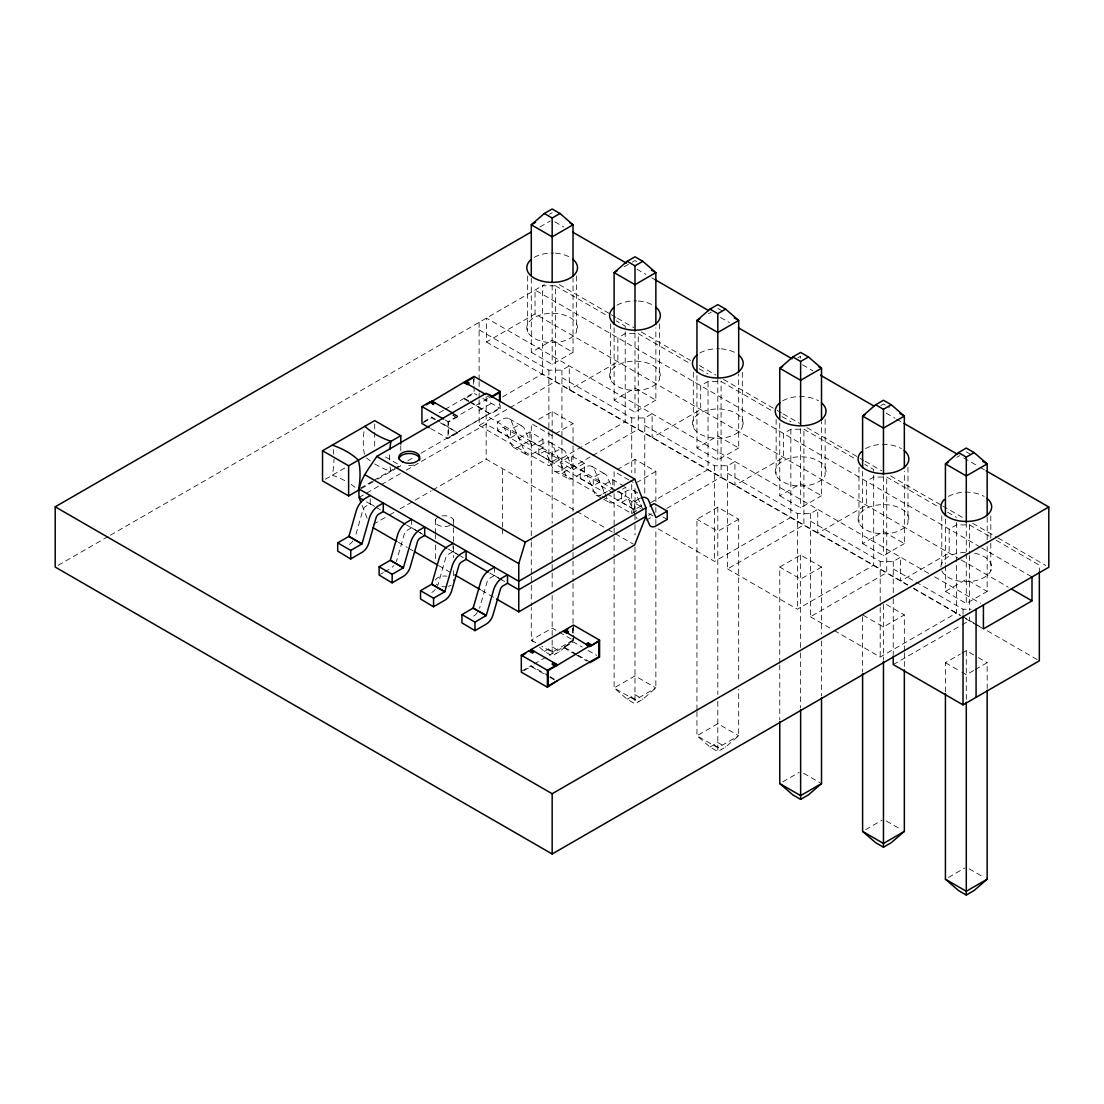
<?xml version="1.0" encoding="UTF-8"?>
<svg xmlns="http://www.w3.org/2000/svg" width="1104" height="1104" viewBox="0 0 1104 1104"><rect width="100%" height="100%" fill="white"/><g stroke="black" fill="none" stroke-linecap="round" stroke-linejoin="round"><path stroke-width="0.75" stroke-dasharray="5 3.75" d="M539.594 647.303L544.327 651.401L552.166 655.928L559.99 651.401L573.031 640.113L552.166 628.066L531.286 640.113L534.847 643.19M614.114 559.052L614.114 687.93L627.155 699.232L634.993 703.745L642.818 699.232L655.859 687.93L655.859 528.126M696.941 711.694L696.941 735.747L709.982 747.049L717.807 751.562L725.645 747.049L738.686 735.747L738.686 689.351M549.557 214.245L552.166 212.741M539.897 226.969L550.344 220.952M58.181 565.331L108.896 536.061M110.386 535.205L544.382 284.639M928.685 573.404L486.45 318.076L486.45 341.992L535.04 313.936L959.528 559.01M624.16 266.809L628.466 264.325M632.371 262.062L634.993 260.558L637.974 262.283M531.286 278.222L531.286 352.328L552.166 340.28L573.031 352.328L573.031 278.222M423.881 421.604L431.705 417.091L436.052 419.603M439.116 412.813L443.56 410.246M445.036 409.391L473.437 392.983M325.321 479.26L345.649 467.516M423.315 422.68L431.705 417.836L434.603 419.506M468.662 400.766L464.315 398.254L464.315 399.013L474.099 393.369L476.997 395.039M452.902 415.021L456.159 417.657L452.902 415.021L454.531 414.069L457.787 415.96L490.397 397.136M452.902 415.766L454.531 414.828L457.787 416.705L457.787 415.96M445.105 419.934L448.003 421.604L456.159 416.898M457.787 416.705L448.666 421.976L448.666 437.419L499.532 408.052L499.532 402.905M531.286 352.328L552.166 364.375L573.031 352.328M479.122 410.426L493.833 401.925M502.651 396.833L542.381 373.897L907.516 584.706M479.122 329.848L548.895 370.13L561.936 370.13L569.278 365.893L569.278 389.809L617.867 361.753L617.867 337.852L625.209 333.615L638.25 333.615L690.207 363.616M360.47 488.147L372.296 481.316M373.773 480.461L392.996 469.366M394.473 468.51L401.87 464.246M407.79 460.823L415.173 456.559M421.093 453.151L486.16 415.573L616.336 490.742M361.367 488.575L376.188 480.019M377.665 479.164L395.204 469.034M396.598 468.234L400.793 465.805L383.392 455.773M430.615 428.504L448.003 438.55L457.787 432.906L437.501 420.431M470.111 402.367L490.397 414.069L500.181 408.425L500.181 405.044M479.122 399.869L479.122 425.482L508.461 408.535M509.938 407.693L555.422 381.432L555.422 285.784L542.381 285.784L542.381 373.897M358.979 497.518L379.693 485.567M381.17 484.711L400.393 473.602M406.3 470.194L486.16 424.088L605.627 493.06M370.24 498.815L370.24 503.783L365.686 506.405A4.375 2.525 -60 0 0 362.802 510.324L355.557 535.675A9.977 5.755 -60 0 1 355.267 536.585M497.407 430.588L510.448 437.888L510.448 429.608L516.023 426.434A14.545 8.39 -60 0 1 524.138 428.131L531.797 445.933L518.659 438.385L511.097 420.596A14.545 8.39 -60 0 0 502.982 418.913L497.407 422.073L497.407 430.588L501.961 427.952A4.099 2.374 -60 0 1 504.652 428.518L511.897 445.505A10.24 5.92 -60 0 0 518.645 446.913L530.017 440.33M708.423 313.798L711.293 312.142M538.738 419.299L552.166 411.557L573.031 423.605L573.031 444.222M510.448 437.888L515.002 435.266A4.375 2.525 -60 0 1 517.886 435.859L525.131 452.847A9.977 5.755 -60 0 0 531.686 454.213L542.989 447.686L542.989 439.392L529.948 431.871L518.659 438.385M373.207 524.372L388.07 515.789M389.56 514.933L394.018 512.366M399.965 508.93L431.167 490.907M432.658 490.052L486.16 459.167L575.281 510.614M542.989 439.392L531.7 445.906M555.146 433.927L573.031 423.605M614.114 327.764L614.114 400.145L634.993 388.097L655.859 400.145L655.859 327.764M411.654 519.404L411.654 527.698L407.1 530.32A4.375 2.525 -60 0 0 404.216 534.239L396.971 559.59A9.977 5.755 -60 0 1 396.336 561.412M538.821 454.489L551.862 461.803L551.862 453.509L557.437 450.349A14.545 8.39 -60 0 1 565.552 452.033L573.211 469.835L560.073 462.286L571.361 455.773L584.402 463.307L584.402 471.587L573.1 478.115A9.977 5.755 -60 0 1 566.545 476.749L552.511 444.498A14.545 8.39 -60 0 0 544.396 442.814L538.821 445.988L538.821 454.489L543.375 451.867A4.099 2.374 -60 0 1 546.066 452.433L553.311 469.421A10.24 5.92 -60 0 0 560.059 470.815L571.43 464.246M614.114 400.145L634.993 412.192L655.859 400.145M551.862 461.803L556.416 459.167A4.375 2.525 -60 0 1 559.286 459.775M479.122 425.482L548.895 465.778L625.209 421.714L625.209 326.08L616.294 320.933M561.936 377.665L631.723 417.947L644.764 417.947L652.105 413.724L652.105 437.626L700.695 409.57L700.695 385.669L708.037 381.432L721.078 381.432L773.035 411.433M380.521 574.246L383.35 572.603M384.758 571.789L390.416 568.532A9.977 5.755 -60 0 0 393.783 565.593M561.936 439.599L561.936 473.299L591.289 456.366M592.751 455.51L638.25 429.249L638.25 333.615M584.402 463.307L573.114 469.821M453.068 543.32L453.068 551.6L448.514 554.236A4.375 2.525 -60 0 0 445.63 558.141L438.385 583.505A9.977 5.755 -60 0 1 437.75 585.313A9.356 5.41 0 0 1 435.445 582.802M613.079 492.895L601.487 486.202L593.924 468.413A14.545 8.39 -60 0 0 585.81 466.73L580.235 469.89L580.235 478.405L584.789 475.783A4.099 2.374 -60 0 1 587.48 476.335L594.725 493.322A10.24 5.92 -60 0 0 601.473 494.73M798.026 357.71L800.635 356.206L800.635 359.642M617.095 469.697L634.993 459.374L655.859 471.422L655.859 505.784M580.235 478.405L593.276 485.705L597.83 483.083A4.375 2.525 -60 0 1 600.7 483.676L607.959 500.664A9.977 5.755 -60 0 0 614.514 502.03L625.816 495.503L625.816 487.223L617.481 492.039M624.367 486.381L612.775 479.688L601.487 486.202M602.881 493.916L612.844 488.161M655.859 471.422L634.993 483.469L630.508 480.889M696.941 375.581L696.941 447.962L717.807 435.914L738.686 447.962L738.686 373.856M494.468 567.221L494.468 575.515L489.928 578.137A4.375 2.525 -60 0 0 487.043 582.056L479.798 607.407A9.977 5.755 -60 0 1 479.509 608.318M642.928 509.993L635.338 492.329A14.545 8.39 -60 0 0 627.224 490.631L621.649 493.805L621.649 502.32L626.203 499.684A4.099 2.374 -60 0 1 628.894 500.25L636.139 517.238A10.24 5.92 -60 0 0 637.229 518.77M696.941 447.962L717.807 460.009L738.686 447.962M621.649 502.32L634.69 509.62L639.244 506.984A4.375 2.525 -60 0 1 641.659 506.943M602.025 496.455L631.723 513.595L640.527 508.516M650.656 502.665L708.037 469.545L708.037 379.017M644.764 425.482L714.55 465.778L727.591 465.778L734.933 461.541L734.933 485.443L783.523 457.401L783.523 433.486L790.85 429.249L803.905 429.249L855.862 459.25M648.531 515.375L651.36 513.733M646.24 520.274L652.105 516.893M666.775 508.42L721.078 477.066L721.078 381.432M880.854 405.527L883.462 404.023L889.424 407.459M696.941 709.982L696.941 519.239L717.807 507.191L738.686 519.239L738.686 682.479M738.686 519.239L717.807 531.286L696.941 519.239M779.769 423.398L779.769 495.779L800.635 483.731L821.514 495.779L821.514 421.673M544.327 651.401L552.166 646.889L559.99 651.401M779.769 495.779L800.635 507.826L821.514 495.779M573.031 640.113L552.166 652.16L541.719 646.13M521.957 671.025L531.093 665.753L548.481 675.786M534.06 664.042L572.838 641.645L572.838 638.222M524.11 670.542L531.093 666.499L548.481 676.545M576.743 654.451L563.702 646.916L563.702 647.675L573.487 642.031L582.181 647.041M658.136 528.844L714.55 561.412L790.85 517.362L790.85 428.545M727.591 473.299L797.378 513.595L810.419 513.595L817.76 509.358L817.76 533.26L866.35 505.218L866.35 481.303L873.678 477.066L886.733 477.066L938.69 507.067M727.591 465.778L727.591 568.946L803.905 524.883L803.905 429.249M956.906 457.263L959.776 455.607M779.769 663.283L779.769 567.056L800.635 555.008L821.514 567.056L821.514 634.082M821.514 567.056L800.635 579.117L779.769 567.056M862.597 471.215L862.597 543.596L883.462 531.548L904.342 543.596L904.342 471.215M627.155 699.232L634.993 694.706L642.818 699.232M862.597 543.596L883.462 555.657L904.342 543.596M727.591 568.946L797.378 609.229L873.678 565.179L873.678 469.531L864.777 464.398M810.419 521.129L880.205 561.412L893.246 561.412L900.588 557.175L900.588 581.09L949.178 553.035L949.178 529.12L956.506 524.883L969.56 524.883L990.343 536.889M810.419 513.595L810.419 616.763L886.733 572.714L886.733 477.066M904.342 650.96L904.342 614.887L883.462 626.934L862.597 614.887M945.424 565.565L945.424 591.427L966.29 579.379L987.169 591.427L987.169 541.443M709.982 747.049L717.807 742.523L725.645 747.049M945.424 591.427L966.29 603.474L987.169 591.427M834.182 630.481L880.205 657.046L956.506 612.996L956.506 563.468M893.246 664.58L960.756 625.609M962.219 624.767L969.56 620.531L969.56 617.108M945.424 691.918L945.424 662.704L960.328 654.092M961.819 653.237L966.29 650.656L976.723 656.673M973.742 670.445L966.29 674.751L961.819 672.17M975.232 669.59L987.169 662.704L987.169 688.468M782.75 781.853L799.144 772.386M865.577 829.67L881.972 820.203M948.405 877.487L964.799 868.02M640.265 498.166L634.69 501.34L634.69 509.62M893.246 568.946L963.033 609.229L971.189 609.229M504.031 427.772L517.21 435.059M545.445 451.674L558.624 458.974M586.859 475.589L600.038 482.876M628.273 499.491L641.452 506.791M513.457 447.382L526.649 454.669M554.87 471.298L568.063 478.584M596.284 495.199L602.149 498.442M603.612 499.256L609.477 502.486M542.989 447.686L529.948 440.372L529.948 431.871M584.402 471.587L571.361 464.287L571.361 455.773M618.571 491.446L625.816 495.503M662.883 516.976L667.23 519.418M717.807 308.375L722.292 310.969M966.29 451.84L970.761 454.42M554.815 221.807L563.771 226.982M636.898 269.197L645.854 274.372M651.829 277.808L654.81 279.533M720.47 317.455L729.427 322.616M802.553 364.844L812.999 370.875M886.126 413.089L895.082 418.264M896.572 419.12L902.548 422.57M963.737 457.898L978.655 466.509M980.145 467.365L984.63 469.959M559.3 284.639L610.043 313.936M611.533 314.792L616.004 317.386M617.495 318.242L633.917 327.722M641.383 332.028L690.621 360.456M699.577 365.631L715.999 375.112M723.465 379.417L775.698 409.57M777.188 410.44L781.66 413.02M783.15 413.876L799.572 423.356M807.038 427.662L863.742 460.409M865.232 461.279L881.654 470.746M890.611 475.921L941.353 505.218M942.844 506.074L965.227 519.004M972.693 523.31L996.567 537.096M998.057 537.952L1045.819 565.524M555.422 285.784L607.393 315.799M699.122 368.75L708.037 373.897M781.949 416.581L790.85 421.714M947.605 512.215L956.506 517.362M996.277 540.311L1039.333 565.179L1039.333 572.714M980.228 547.06L535.04 290.021L535.04 313.936M981.718 547.915L1032.005 576.95M961.004 559.866L1008.338 587.19M934.605 576.812L980.449 603.281M913.45 588.142L960.853 615.508M962.302 616.349L974.004 623.098M975.494 623.953L981.428 627.389M987.376 630.812L1037.857 659.957M486.45 341.992L907.985 585.355M913.891 588.777L959.749 615.245M965.669 618.654L977.495 625.485M978.972 626.341L983.416 628.907M886.443 604.55L904.342 614.887M978.213 657.542L987.169 662.704M487.14 396.005L490.397 397.882M552.166 435.652L531.286 423.605L531.286 540.449M629.018 480.033L614.114 471.422L614.114 486.892M945.424 662.704L960.328 671.301M482.793 398.378L500.181 408.425M509.303 418.761L522.344 426.296M550.717 442.676L563.758 450.211M592.13 466.578L605.171 474.113M633.544 490.493L637.891 493.005M470.111 401.608L490.397 414.069M464.315 399.013L468.662 401.525M617.812 491.597L641.728 505.397M648.697 513.457L653.14 515.982M607.117 493.93L635.49 510.31M561.936 473.299L600.548 495.586M810.419 616.763L832.692 629.625M440.399 422.86L457.787 432.906M576.771 511.469L606.469 528.623M607.959 529.478L613.893 532.915M615.383 533.77L633.213 544.065M366.418 501.796L373.842 506.087M406.52 524.952L418.402 531.811M419.879 532.666L422.86 534.391M448.1 548.964L459.982 555.823M489.693 572.976L501.575 579.835M803.615 773.242L820.024 782.708M886.443 821.059L901.361 829.67M969.271 868.876L984.175 877.487M587.977 650.394L596.671 655.417M398.461 542.381L407.362 547.529M408.853 548.384L413.31 550.965M438.564 565.538L453.413 574.121M481.634 590.405L495.006 598.133M578.192 655.293L589.784 661.986M563.702 647.675L575.294 654.368M576.743 655.21L586.886 661.061M548.246 649.152L556.071 653.665M631.074 696.969L638.899 701.482M713.902 744.786L721.726 749.312M535.757 642.694L531.286 640.113L531.286 607.462M549.93 676.628L554.277 679.139M549.93 677.373L554.277 679.885M494.468 575.515L498.829 578.096M500.278 578.965L504.625 581.546M453.068 551.6L463.211 557.63M411.654 527.698L416.001 530.279M417.45 531.134L421.797 533.729M370.24 503.783L374.587 506.363M376.036 507.233L380.383 509.813M613.907 492.067L606.965 475.948A14.545 8.39 -60 0 0 598.851 474.251L593.276 477.425L593.276 485.705M362.112 505.453L367.108 518.149M990.799 515.761L990.799 541.581M990.799 543.306L990.799 570.851M987.169 517.321L987.169 539.718M969.56 524.883L969.56 553.918M969.56 555.629L969.56 610.277M966.29 522.468L966.29 551.793M966.29 553.49L966.29 603.474M966.29 650.656L966.29 700.488M963.033 609.229L963.033 614.348M956.506 522.482L956.506 561.757M945.424 519.032L945.424 563.84M941.795 515.761L941.795 565.69M907.971 467.254L907.971 523.034A25.364 14.642 0 0 1 865.536 529.589A25.364 14.642 0 0 1 876.907 505.094A25.364 14.642 0 0 1 907.971 523.034M904.342 652.685L904.342 668.155M893.246 561.412L893.246 596.988M893.246 598.685L893.246 654.548M883.462 476.376L883.462 555.657M883.462 604.55L883.462 659.571M880.205 561.412L880.205 605.82M880.205 607.517L880.205 657.046M862.597 616.598L862.597 671.591M858.967 467.254L858.967 523.034M825.143 419.437L825.143 475.217A25.364 14.642 0 0 1 782.708 481.772A25.364 14.642 0 0 1 794.08 457.277A25.364 14.642 0 0 1 825.143 475.217M821.514 640.955L821.514 695.934M800.635 428.559L800.635 507.826M800.635 555.008L800.635 651.277M800.635 652.961L800.635 707.981M797.378 513.595L797.378 609.229M779.769 665.008L779.769 719.987M776.14 419.437L776.14 475.217M742.316 372.31L742.316 427.386A25.364 14.642 0 0 1 699.881 433.955A25.364 14.642 0 0 1 711.252 409.46A25.364 14.642 0 0 1 742.316 427.386M717.807 379.017L717.807 460.009M717.807 507.191L717.807 694.526M717.807 701.357L717.807 751.562M714.55 465.778L714.55 561.412M693.312 372.31L693.312 427.386M659.488 323.789L659.488 379.569A25.364 14.642 0 0 1 617.053 386.138A25.364 14.642 0 0 1 628.424 361.643A25.364 14.642 0 0 1 659.488 379.569M655.859 507.509L655.859 512.656M655.859 519.529L655.859 526.415M644.764 417.947L644.764 495.903M634.993 332.911L634.993 412.192M634.993 459.374L634.993 476.555M634.993 488.589L634.993 522.992M634.993 524.676L634.993 535.026M634.993 547.004L634.993 703.745M631.723 417.947L631.723 472.609M631.723 484.559L631.723 513.595M614.114 493.764L614.114 526.415M614.114 528.126L614.114 534.998M614.114 536.723L614.114 557.341M612.775 479.688L612.775 488.203M610.484 323.789L610.484 379.569M576.661 275.972L576.661 331.752A25.364 14.642 0 0 1 534.226 338.321A25.364 14.642 0 0 1 545.597 313.812A25.364 14.642 0 0 1 576.661 331.752M573.487 625.085L573.487 633.558M573.487 635.255L573.487 642.031M573.031 445.947L573.031 511.235M573.031 518.107L573.031 550.758M573.031 552.483L573.031 559.355M573.031 561.067L573.031 581.684M573.031 583.409L573.031 626.368M573.031 628.079L573.031 636.677M572.838 627.928L572.838 636.497M561.936 370.13L561.936 437.915M552.166 285.094L552.166 364.375M552.166 411.557L552.166 432.175M552.166 433.886L552.166 523.282M552.166 530.113L552.166 562.805M552.166 564.489L552.166 571.403M552.166 573.073L552.166 588.584M552.166 595.415L552.166 638.416M552.166 640.044L552.166 655.928M548.895 370.13L548.895 429.911M548.895 431.623L548.895 465.778M531.286 542.161L531.286 574.811M531.286 576.536L531.286 605.751M531.093 665.753L531.093 666.499M527.657 275.972L527.657 331.752M502.458 469.614L502.458 527.063M502.458 528.747L502.458 535.509M486.16 396.709L486.16 459.167M479.122 322.313L479.122 379.928M479.122 381.625L479.122 391.782M479.122 393.038L479.122 398.558M474.099 376.423L474.099 384.896M474.099 386.593L474.099 393.369M473.437 379.265L473.437 384.413M454.531 414.069L454.531 414.828M453.523 519.763L453.523 526.649M453.523 527.726L453.523 544.934M453.523 546.659L453.523 557.63M453.523 570.754L453.523 581.077M448.003 421.604L448.003 438.55M435.445 519.763L435.445 533.536M435.445 534.612L435.445 538.697M435.445 544.934L435.445 561.067M431.705 417.091L431.705 417.836M400.793 445.726L400.793 450.749M374.698 423.977L374.698 430.67M374.698 432.34L374.698 449.08M449.866 525.587A9.356 5.41 0 0 1 437.322 524.635A9.356 5.41 0 0 1 437.86 517.334M442.055 515.941A9.356 5.41 0 0 1 453.523 522.565M534.226 257.356A25.364 14.642 0 0 1 553.849 253.106M555.533 253.202A25.364 14.642 0 0 1 570.092 257.356M617.053 305.187A25.364 14.642 0 0 1 636.677 300.923M638.36 301.019A25.364 14.642 0 0 1 652.919 305.187M699.881 353.004A25.364 14.642 0 0 1 719.504 348.74M721.174 348.836A25.364 14.642 0 0 1 735.747 353.004M782.708 400.821A25.364 14.642 0 0 1 818.575 400.821M865.536 448.638A25.364 14.642 0 0 1 901.402 448.638M948.364 496.455A25.364 14.642 0 0 1 984.23 496.455M451.108 585.23A9.356 5.41 0 0 1 448.431 586.307M446.913 586.624A9.356 5.41 0 0 1 439.102 585.824M435.445 580A9.356 5.41 0 0 1 446.913 576.191M974.625 553.228A25.364 14.642 0 0 1 984.906 577.006A25.364 14.642 0 0 1 943.051 572.921A25.364 14.642 0 0 1 966.29 552.414M413.517 465.005A10.419 6.017 0 0 1 405.554 465.115M477.204 612.651A9.977 5.755 -60 0 1 473.243 616.349M435.197 589.508A9.977 5.755 -60 0 1 431.83 592.448M352.963 540.919A9.977 5.755 -60 0 1 349.002 544.617M344.738 480.571A74.934 43.263 0 0 0 332.304 475.217A74.934 43.263 -60 0 0 333.946 459.223M351.196 484.449A74.934 43.263 0 0 1 355.005 487.278M333.215 449.535A74.934 43.263 -60 0 1 333.753 454.255M390.098 467.02A74.934 43.263 -60 0 0 391.009 471.463A74.934 43.263 0 0 1 374.187 463.57M389.422 459.844A74.934 43.263 -60 0 1 389.56 452.171M370.171 460.837A74.934 43.263 0 0 1 366.569 457.912M364.417 454.213A74.934 43.263 -60 0 1 364.417 429.028M634.993 675.883L614.114 687.93L634.993 699.977L655.859 687.93L634.993 675.883M717.807 723.7L696.941 735.747L717.807 747.794L738.686 735.747L717.807 723.7"/><path stroke-width="1.5" d="M518.77 611.851L518.77 563.606L525.283 542.188L634.69 479.026L645.937 507.826L645.937 516.341L634.69 544.921L518.77 611.851L496.483 598.989M360.856 502.279C353.556 485.677 368.557 469.573 376.754 456.435L486.16 393.272L634.69 479.026M573.031 276.497L573.031 224.788L559.99 213.5L552.166 208.973L544.327 213.5L531.286 224.788L531.286 274.772M655.859 324.314L655.859 272.605L642.818 261.317L634.993 256.79L627.155 261.317L614.114 272.605L614.114 324.314M738.686 372.131L738.686 320.436L725.645 309.134L717.807 304.621L709.982 309.134L696.941 320.436L696.941 372.131M821.514 419.948L821.514 368.253L808.459 356.951L800.635 352.438L792.81 356.951L779.769 368.253L779.769 418.223M904.342 467.765L904.342 416.07L891.287 404.768L883.462 400.255L875.638 404.768L862.597 416.07L862.597 467.765M987.169 515.596L987.169 463.887L974.114 452.599L966.29 448.072L958.465 452.599L945.424 463.887L945.424 515.596M821.514 697.659L821.514 783.564L808.459 794.866L800.635 799.379L792.81 794.866L779.769 783.564L779.769 721.712M904.342 669.866L904.342 831.395L891.287 842.683L883.462 847.21L875.638 842.683L862.597 831.395L862.597 673.302M987.169 690.193L987.169 879.212L974.114 890.5L966.29 895.027L958.465 890.5L945.424 879.212L945.424 693.629M535.592 222.304L531.286 224.788L552.166 236.836L573.031 224.788L570.05 223.063M544.327 213.5L552.166 218.012L559.99 213.5M986.12 470.815L1048.8 507.012L1048.8 567.249L552.166 853.985L55.2 567.056L55.2 506.819L530.955 232.144M616.984 270.949L614.114 272.605L634.993 284.666L655.859 272.605M627.155 261.317L634.993 265.829L642.818 261.317M332.304 445.105A74.934 43.263 0 0 1 358.4 460.161A74.934 43.263 -60 0 1 358.4 490.286L348.616 495.931L322.534 480.875L322.534 450.749L374.698 420.624L400.793 435.68L400.793 444.056M429.166 427.676L421.921 423.481L421.921 406.548L430.077 401.842L433.334 403.719L434.962 402.781M426.323 404.754L464.315 382.067L485.746 394.445M468.11 383.129L465.943 381.128L474.099 376.423L500.181 391.478L500.181 401.649M464.315 382.067L464.315 382.826L473.437 377.554M322.534 450.749L348.616 465.805L400.793 435.68M488.768 394.307L492.025 396.184L500.181 391.478M489.859 395.687L492.025 396.943L499.532 392.61L499.532 401.194M370.24 495.503L364.665 498.76A14.545 8.39 -60 0 0 356.551 509.827L348.878 536.475L361.933 544.01L369.592 517.348A14.545 8.39 -60 0 1 377.706 506.294L383.281 503.024L383.281 511.538L378.727 514.16A4.099 2.374 -60 0 0 376.036 517.845L368.791 543.196A10.24 5.92 -60 0 1 362.043 552.373L350.672 558.941L337.7 551.144L337.7 542.864L348.988 536.337L362.029 543.858L350.741 550.399L337.7 542.864M699.812 318.78L696.941 320.436L717.807 332.483L738.686 320.436L734.215 317.842M709.982 309.134L717.807 313.646L725.645 309.134M411.654 519.404L406.079 522.675A14.545 8.39 -60 0 0 397.964 533.729L390.292 560.39L403.346 567.911L411.005 541.264A14.545 8.39 -60 0 1 419.12 530.196L424.695 526.939L424.695 535.454L420.141 538.076A4.099 2.374 -60 0 0 417.45 541.747L410.191 567.111A10.24 5.92 -60 0 1 403.457 576.288L392.086 582.857L379.114 575.06L379.114 566.78L390.402 560.239L403.443 567.773L392.155 574.301L379.114 566.78M453.068 543.32L447.493 546.577A14.545 8.39 -60 0 0 439.378 557.644L431.705 584.292L444.76 591.827L452.419 565.179A14.545 8.39 -60 0 1 460.534 554.111L466.109 550.855L466.109 559.355L461.555 561.991A4.099 2.374 -60 0 0 458.864 565.662L451.605 591.013A10.24 5.92 -60 0 1 444.871 600.19L433.499 606.758L420.527 598.961L420.527 590.681L431.816 584.154L444.857 591.689L433.568 598.216L420.527 590.681M782.639 366.597L779.769 368.253L800.635 380.3L821.514 368.253L818.533 366.528M792.81 356.951L800.635 361.477L808.459 356.951M494.468 567.221L488.906 570.492A14.545 8.39 -60 0 0 480.792 581.546L473.119 608.207L486.271 615.59L473.23 608.056L461.941 614.597L461.941 622.877L474.982 630.632L474.982 622.118L461.941 614.597M645.937 516.341L518.77 589.757L507.523 583.271L502.969 585.893A4.099 2.374 -60 0 0 500.278 589.577L493.019 614.928A10.24 5.92 -60 0 1 486.284 624.105L474.913 630.674M645.937 507.826L518.77 581.256L358.979 489.003M650.021 506.005L654.189 503.603L667.23 511.124L667.23 519.418L655.928 525.932A9.977 5.755 -60 0 1 649.373 524.579L645.412 515.306M474.982 622.118L486.243 615.521L493.833 589.081A14.545 8.39 -60 0 1 501.947 578.027L507.523 574.756L507.523 583.271M667.23 511.124L655.942 517.638L648.379 499.85A14.545 8.39 -60 0 0 641.272 497.752M865.467 414.414L862.597 416.07L883.462 428.117L904.342 416.07L899.87 413.489M875.638 404.768L883.462 409.294L891.287 404.768M557.175 680.809L547.405 687.212L521.309 672.143L521.309 655.21L529.465 650.504L532.721 652.381L534.35 651.443M533.273 651.567L531.093 649.552L563.702 630.729L589.784 646.544L586.528 644.667L588.156 643.715L591.427 645.605L599.569 640.141L599.569 657.087L589.784 662.731L589.784 661.986M567.511 631.792L565.331 629.791L573.487 625.085L599.569 640.141M521.957 655.583L525.711 653.416M529.465 650.504L529.465 651.25L531.093 650.311M563.702 630.729L563.702 631.488L567.829 629.101M586.528 643.908L588.156 642.97L591.427 644.846M553.918 663.49L552.29 664.429L555.547 666.319L552.29 663.683L553.918 662.731L557.175 665.367L589.784 645.785M521.309 655.21L547.405 670.266L555.547 665.56M557.175 665.367L548.053 670.639L548.053 686.081L598.92 656.714L598.92 641.272L589.784 646.544M948.295 462.231L945.424 463.887L966.29 475.934L987.169 463.887L982.684 461.306M958.465 452.599L966.29 457.111L974.114 452.599M55.2 506.819L552.166 793.735L1048.8 507.012M1032.005 576.95L1032.005 600.852L983.416 628.907L983.416 604.992M821.514 783.564L800.635 795.625L779.769 783.564M893.246 656.038L893.246 664.58L963.033 704.876L1039.333 660.813L1039.333 572.01M904.342 831.395L883.462 843.442L862.597 831.395M987.169 879.212L966.29 891.259L945.424 879.212M651.388 270.025L654.368 271.75M572.728 232.144L626.451 263.166M654.81 279.533L708.533 310.555M738.383 327.791L792.106 358.8M820.465 375.181L874.189 406.189M904.038 423.425L957.761 454.448M1011.292 588.901L1032.005 600.852M465.943 381.128L469.2 383.005L467.572 384.703L464.315 382.826M431.705 400.89L453.137 413.269M431.705 401.649L434.962 403.526M421.921 406.548L443.656 419.092M376.754 456.435L525.283 542.188M364.61 474.596L518.77 563.606M358.979 497.518L363.437 500.084M382.757 511.235L405.03 524.096M424.336 535.247L446.623 548.108M465.929 559.259L488.203 572.12M565.331 629.791L568.601 631.667L566.959 633.365L563.702 631.488M373.207 527.809L396.971 541.526M414.8 551.821L437.074 564.682M454.903 574.977L480.143 589.55M531.093 649.552L557.175 664.622M529.465 651.25L532.721 653.14L532.721 652.381M976.074 609.229L976.074 697.342M966.29 457.111L966.29 522.468M966.29 702.241L966.29 895.027M963.033 616.06L963.033 704.876M883.462 409.294L883.462 474.651M883.462 661.296L883.462 847.21M800.635 361.477L800.635 425.109M800.635 709.706L800.635 799.379M717.807 313.646L717.807 377.292M634.993 265.829L634.993 331.186M588.156 642.97L588.156 643.715M552.166 218.012L552.166 281.644M552.166 793.735L552.166 853.985M547.405 670.266L547.405 687.212M492.025 396.184L492.025 396.943M433.568 598.216L433.568 606.717M433.334 403.719L433.334 404.478L430.077 401.842M392.155 574.301L392.155 582.815M350.741 550.399L350.741 558.9M348.616 465.805L348.616 495.931M572.907 259.302A25.364 14.642 0 0 1 569.029 278.65A25.364 14.642 0 0 1 535.288 278.65A25.364 14.642 0 0 1 531.41 259.302M655.735 307.119A25.364 14.642 0 0 1 651.857 326.467A25.364 14.642 0 0 1 618.116 326.467A25.364 14.642 0 0 1 614.238 307.119M738.562 354.936A25.364 14.642 0 0 1 734.684 374.284A25.364 14.642 0 0 1 700.943 374.284A25.364 14.642 0 0 1 697.066 354.936M821.39 402.753A25.364 14.642 0 0 1 817.512 422.114A25.364 14.642 0 0 1 783.771 422.114A25.364 14.642 0 0 1 779.893 402.753M904.217 450.57A25.364 14.642 0 0 1 900.892 469.628A25.364 14.642 0 0 1 867.744 470.483A25.364 14.642 0 0 1 861.506 451.674M987.045 498.387A25.364 14.642 0 0 1 983.719 517.459A25.364 14.642 0 0 1 950.572 518.3A25.364 14.642 0 0 1 944.334 499.491M398.93 458.864A10.419 6.017 0 0 1 410.398 453.509A10.419 6.017 0 0 1 419.658 460.133M364.913 426.268A74.934 43.263 0 0 0 391.009 441.338A74.934 43.263 -60 0 0 389.781 449.507M403.167 462.134A10.419 6.017 0 0 0 419.658 457.912A10.419 6.017 0 0 0 405.071 451.771A10.419 6.017 0 0 0 403.167 462.134"/></g></svg>
